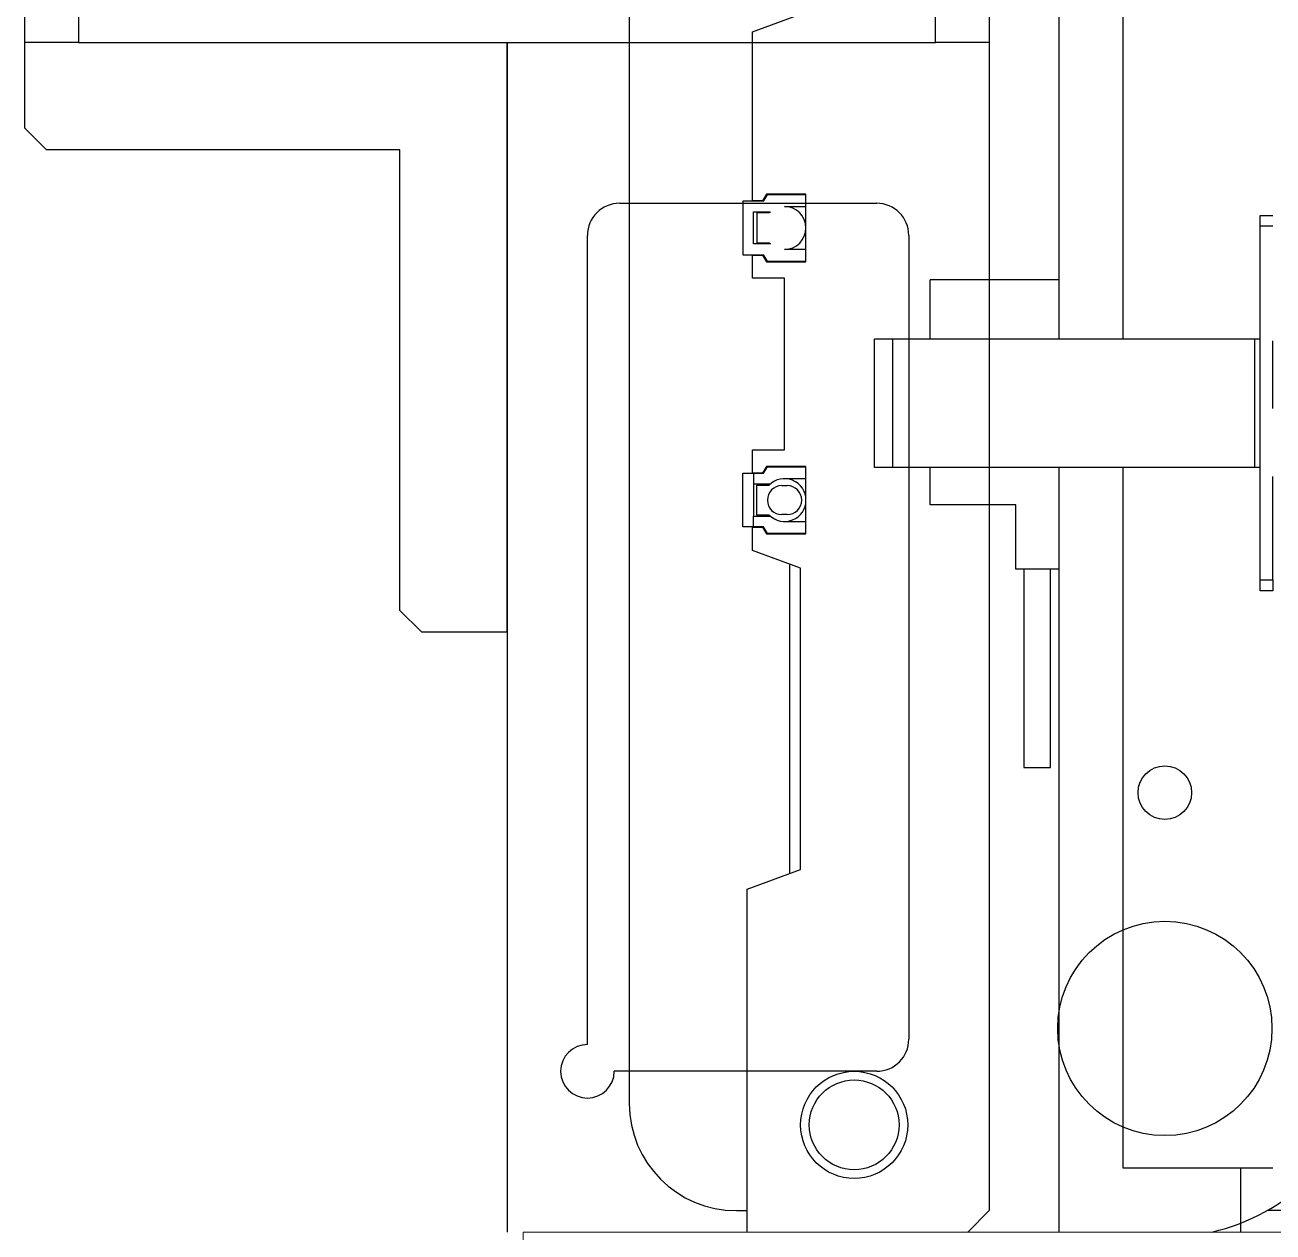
# Model space of a CAD drawing. Extents: x 500 to 100500, y -14500 to 21140.
# Drawn here: x 6755 to 6871.5, y -7259 to -7146.4 of the extents above; entities that cross this region are included whole.
import ezdxf

# ---------------------------------------------------------------- set-up
doc = ezdxf.new("R2010")
doc.units = 0
doc.linetypes.add('SLD-Solid', pattern=[0])
doc.layers.get('0').update_dxf_attribs({"linetype": 'CONTINUOUS'})
doc.layers.add('M06SMMF-001B', color=7, linetype='CONTINUOUS')
doc.layers.add('MODEL', color=7, linetype='SLD-Solid', lineweight=15)

# ---------------------------------------------------------------- blocks, each defined once
blk = doc.blocks.new('KCA$Cef715743')
at = {"layer": 'MODEL', "color": 1}
for p in [(0, 288), (120, 313)]:
    blk.add_line(p, (0, 313), dxfattribs=at)
blk = doc.blocks.new('LP R')
at = {"color": 2}
for p, q in [((15523.69, -93645.04), (15523.69, -93748.69)), ((15529.69, -93645.04), (15529.69, -93748.69)), ((15542.49, -93737.19), (15543.69, -93737.19)), ((15542.49, -93738.19), (15542.49, -93737.19)), ((15543.69, -93738.19), (15542.49, -93738.19)), ((15542.49, -93771.19), (15542.49, -93738.19)), ((15511.69, -93748.69), (15511.69, -93743.19)), ((15523.69, -93743.19), (15511.69, -93743.19)), ((15506.49, -93760.69), (15506.49, -93748.69)), ((15506.49, -93748.69), (15508.19, -93748.69)), ((15508.19, -93748.69), (15508.19, -93760.69)), ((15508.19, -93748.69), (15541.99, -93748.69)), ((15541.99, -93760.69), (15541.99, -93748.69)), ((15541.99, -93748.69), (15542.49, -93748.69)), ((15543.69, -93755.19), (15543.69, -93748.89)), ((15508.19, -93760.69), (15506.49, -93760.69)), ((15541.99, -93760.69), (15508.19, -93760.69)), ((15511.69, -93764.19), (15511.69, -93760.69)), ((15523.69, -93760.69), (15523.69, -93832.04)), ((15529.69, -93760.69), (15529.69, -93826.04)), ((15542.49, -93760.69), (15541.99, -93760.69)), ((15543.69, -93771.19), (15543.69, -93761.54)), ((15519.69, -93764.19), (15511.69, -93764.19)), ((15519.69, -93770.19), (15519.69, -93764.19)), ((15523.69, -93770.19), (15519.69, -93770.19)), ((15520.44, -93770.19), (15520.44, -93788.69)), ((15522.94, -93788.69), (15522.94, -93770.19)), ((15542.49, -93771.19), (15543.69, -93771.19)), ((15542.49, -93772.19), (15542.49, -93771.19)), ((15543.69, -93771.19), (15543.69, -93772.19)), ((15543.69, -93772.19), (15542.49, -93772.19)), ((15520.44, -93788.69), (15522.94, -93788.69)), ((15529.69, -93826.04), (15540.69, -93826.04)), ((15540.69, -93832.04), (15540.69, -93826.04)), ((15540.69, -93826.04), (15543.69, -93826.04))]:
    blk.add_line(p, q, dxfattribs=at)
blk = doc.blocks.new('SP R')
at = {"color": 3}
for p, q in [((16941.84, -97618.31), (16941.84, -97608.31)), ((16946.84, -97615.17), (16946.84, -97618.31)), ((16856.84, -97618.31), (16856.84, -97615.51)), ((16861.84, -97615.51), (16861.84, -97618.31)), ((16856.84, -97626.31), (16856.84, -97618.31)), ((16861.84, -97618.31), (16856.84, -97618.31)), ((16861.84, -97618.31), (16941.84, -97618.31)), ((16901.84, -97673.31), (16901.84, -97618.31)), ((16901.84, -97618.31), (16901.84, -97729.31)), ((16946.84, -97618.31), (16941.84, -97618.31)), ((16946.84, -97618.31), (16946.84, -97727.31)), ((16856.84, -97626.31), (16858.84, -97628.31)), ((16891.84, -97628.31), (16858.84, -97628.31)), ((16891.84, -97671.31), (16891.84, -97628.31)), ((16912.34, -97633.31), (16936.34, -97633.31)), ((16909.34, -97711.81), (16909.34, -97636.31)), ((16939.34, -97636.31), (16939.34, -97711.31)), ((16891.84, -97671.31), (16893.84, -97673.31)), ((16893.84, -97673.31), (16901.84, -97673.31)), ((16936.34, -97714.31), (16911.84, -97714.31)), ((16944.84, -97729.31), (16946.84, -97727.31))]:
    blk.add_line(p, q, dxfattribs=at)
for centre, radius, start, end in [((16912.34, -97636.31), 3, 90, 180), ((16936.34, -97636.31), 3, 0, 90), ((16909.34, -97714.31), 2.5, 90, 0), ((16936.34, -97711.31), 3, 270, 0)]:
    blk.add_arc(centre, radius, start, end, dxfattribs=at)
blk = doc.blocks.new('KJauto change f')
at = {"color": 5}
for p, q in [((30478.05, -79348.88, 43.99), (30478.05, -79518.88, 43.99)), ((30489.55, -79418.88, 43.99), (30494.05, -79417.24, 43.99)), ((30489.55, -79434.66, 43.99), (30489.55, -79418.88, 43.99)), ((30490.85, -79434.03, 43.99), (30490.48, -79434.66, 43.99)), ((30490.6, -79434.68, 43.99), (30490.95, -79434.08, 43.99)), ((30494.55, -79434.03, 43.99), (30490.85, -79434.03, 43.99)), ((30494.55, -79434.08, 43.99), (30490.95, -79434.08, 43.99)), ((30493.05, -79434.08, 43.99), (30493.05, -79434.03, 43.99)), ((30494.55, -79440.33, 43.99), (30494.55, -79434.03, 43.99)), ((30488.65, -79434.68, 43.99), (30488.65, -79439.68, 43.99)), ((30490.6, -79434.68, 43.99), (30488.65, -79434.68, 43.99)), ((30490.48, -79434.66, 43.99), (30489.55, -79434.66, 43.99)), ((30492.55, -79435.18, 43.99), (30494.55, -79435.18, 43.99)), ((30493.05, -79435.24, 43.99), (30493.05, -79435.18, 43.99)), ((30489.65, -79435.68, 43.99), (30491.22, -79435.68, 43.99)), ((30489.65, -79438.68, 43.99), (30489.65, -79435.68, 43.99)), ((30489.95, -79435.78, 43.99), (30489.95, -79438.58, 43.99)), ((30491.12, -79435.78, 43.99), (30489.95, -79435.78, 43.99)), ((30491.22, -79438.68, 43.99), (30489.65, -79438.68, 43.99)), ((30489.95, -79438.58, 43.99), (30491.12, -79438.58, 43.99)), ((30488.65, -79439.68, 43.99), (30490.6, -79439.68, 43.99)), ((30489.55, -79439.71, 43.99), (30490.48, -79439.71, 43.99)), ((30489.55, -79441.88, 43.99), (30489.55, -79439.71, 43.99)), ((30490.48, -79439.71, 43.99), (30490.85, -79440.33, 43.99)), ((30490.95, -79440.28, 43.99), (30490.6, -79439.68, 43.99)), ((30494.55, -79439.18, 43.99), (30492.55, -79439.18, 43.99)), ((30493.05, -79439.18, 43.99), (30493.05, -79439.12, 43.99)), ((30490.85, -79440.33, 43.99), (30494.55, -79440.33, 43.99)), ((30490.95, -79440.28, 43.99), (30494.55, -79440.28, 43.99)), ((30493.05, -79440.33, 43.99), (30493.05, -79440.28, 43.99)), ((30492.55, -79441.88, 43.99), (30489.55, -79441.88, 43.99)), ((30492.55, -79457.88, 43.99), (30492.55, -79441.88, 43.99)), ((30489.55, -79457.88, 43.99), (30492.55, -79457.88, 43.99)), ((30489.55, -79460.06, 43.99), (30489.55, -79457.88, 43.99)), ((30490.85, -79459.43, 43.99), (30490.48, -79460.06, 43.99)), ((30490.6, -79460.08, 43.99), (30490.95, -79459.48, 43.99)), ((30494.55, -79459.43, 43.99), (30490.85, -79459.43, 43.99)), ((30490.95, -79459.48, 43.99), (30494.55, -79459.48, 43.99)), ((30493.05, -79459.48, 43.99), (30493.05, -79459.43, 43.99)), ((30494.55, -79465.73, 43.99), (30494.55, -79459.43, 43.99)), ((30488.65, -79465.08, 43.99), (30488.65, -79460.08, 43.99)), ((30488.65, -79460.08, 43.99), (30489.65, -79460.08, 43.99)), ((30490.48, -79460.06, 43.99), (30489.55, -79460.06, 43.99)), ((30489.65, -79460.08, 43.99), (30490.6, -79460.08, 43.99)), ((30489.65, -79460.08, 43.99), (30489.65, -79461.08, 43.99)), ((30491.22, -79461.08, 43.99), (30489.65, -79461.08, 43.99)), ((30489.65, -79461.08, 43.99), (30489.65, -79464.08, 43.99)), ((30494.55, -79460.58, 43.99), (30492.55, -79460.58, 43.99)), ((30493.05, -79460.64, 43.99), (30493.05, -79460.58, 43.99)), ((30489.95, -79461.18, 43.99), (30491.12, -79461.18, 43.99)), ((30489.95, -79463.98, 43.99), (30489.95, -79461.18, 43.99)), ((30492.3, -79461.23, 43.99), (30492.8, -79461.23, 43.99)), ((30489.65, -79465.08, 43.99), (30489.65, -79464.08, 43.99)), ((30489.65, -79464.08, 43.99), (30491.22, -79464.08, 43.99)), ((30491.12, -79463.98, 43.99), (30489.95, -79463.98, 43.99)), ((30492.8, -79463.93, 43.99), (30492.3, -79463.93, 43.99)), ((30492.55, -79464.58, 43.99), (30494.55, -79464.58, 43.99)), ((30493.05, -79464.58, 43.99), (30493.05, -79464.52, 43.99)), ((30489.65, -79465.08, 43.99), (30488.65, -79465.08, 43.99)), ((30489.55, -79465.11, 43.99), (30490.48, -79465.11, 43.99)), ((30489.55, -79467.28, 43.99), (30489.55, -79465.11, 43.99)), ((30490.6, -79465.08, 43.99), (30489.65, -79465.08, 43.99)), ((30490.48, -79465.11, 43.99), (30490.85, -79465.73, 43.99)), ((30490.95, -79465.68, 43.99), (30490.6, -79465.08, 43.99)), ((30490.85, -79465.73, 43.99), (30494.55, -79465.73, 43.99)), ((30494.55, -79465.68, 43.99), (30490.95, -79465.68, 43.99)), ((30493.05, -79465.73, 43.99), (30493.05, -79465.68, 43.99)), ((30494.05, -79468.92, 43.99), (30489.55, -79467.28, 43.99)), ((30493.05, -79497.43, 43.99), (30493.05, -79468.56, 43.99)), ((30494.05, -79497.06, 43.99), (30494.05, -79468.92, 43.99)), ((30489.05, -79498.88, 43.99), (30494.05, -79497.06, 43.99)), ((30489.05, -79530.88, 43.99), (30489.05, -79498.88, 43.99)), ((30488.05, -79528.88, 43.99), (30489.05, -79528.88, 43.99)), ((30550.32, -79528.88, 43.99), (30537.6, -79528.88, 43.99))]:
    blk.add_line(p, q, dxfattribs=at)
for centre, radius in [((30528.05, -79489.88, 43.99), 2.5), ((30528.05, -79511.88, 43.99), 10), ((30499.05, -79520.88, 43.99), 5), ((30499.05, -79520.88, 43.99), 4.19)]:
    blk.add_circle(centre, radius, dxfattribs=at)
for centre, radius, start, end in [((30492.55, -79437.18, 43.99), 2, 270, 90), ((30492.55, -79437.18, 43.99), 2, 131.4096, 135.573), ((30492.55, -79437.18, 43.99), 2, 224.427, 228.5904), ((30492.55, -79462.58, 43.99), 2, 224.427, 135.573), ((30492.3, -79462.58, 43.99), 1.35, 90, 270), ((30492.8, -79462.58, 43.99), 1.35, 270, 90), ((30488.05, -79518.88, 43.99), 10, 180, 270), ((30528.05, -79511.88, 43.99), 19.5, 283.0028, 314.1146)]:
    blk.add_arc(centre, radius, start, end, dxfattribs=at)

msp = doc.modelspace()

# ---------------------------------------------------------------- block references
at = {"color": 0}
for name, p in [('SP R', (-10101.84, 90470.27, -75.82)), ('LP R', (-8672.2, 86573, -75.82))]:
    msp.add_blockref(name, p, dxfattribs=at)
msp.add_blockref('KJauto change f', (-23666.65, 72271.84, -119.8))
at = {"layer": 'M06SMMF-001B'}
msp.add_blockref('KCA$Cef715743', (6801.5, -7572.04, -75.82), dxfattribs=at)

doc.saveas('drawing.dxf')
